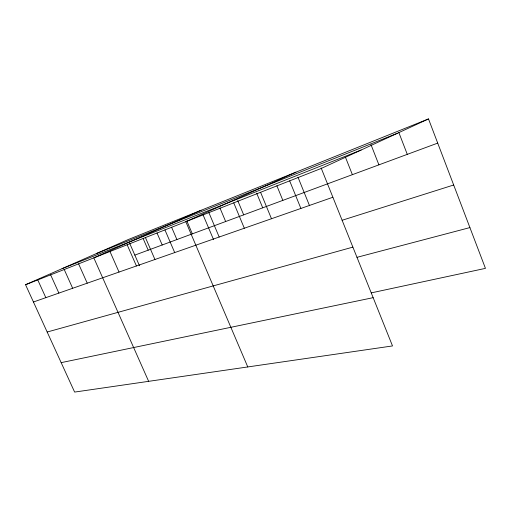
<?xml version="1.0" encoding="UTF-8"?>
<svg xmlns="http://www.w3.org/2000/svg" width="511" height="511" viewBox="0 0 511 511"><rect width="100%" height="100%" fill="white"/><g stroke="black" fill="none" stroke-linecap="round" stroke-linejoin="round"><path stroke-width="0.77" d="M371.267 292.88L485.45 268.364L428.499 118.922L321.278 168.426L25.55 284.723L74.625 392.078L392.512 345.934L321.132 167.94M295.939 172.175L185.812 221.704L247.771 366.943M201.123 210.27L93.826 257.876L148.644 381.334M25.55 284.723L128.063 239.621L428.499 118.922M96.822 253.367L397.354 133.307M62.074 268.652L361.175 150.01M134.834 255.11L437.716 143.106M33.445 301.995L332.853 197.265M342.127 220.26L453.679 185.001M47.172 332.022L352.858 247.126M356.997 257.327L469.909 227.587M61.173 362.644L373.139 297.67M37.757 279.919L45.83 297.664M50.634 274.854L58.886 293.097M64.226 269.514L72.664 288.281M78.598 263.861L87.234 283.183M109.974 251.521L119.031 272.056M129.602 243.14L139.497 265.771M127.143 244.769L136.431 265.976M145.431 237.577L154.948 259.499M143.182 238.631L148.203 250.173M157.011 232.971L162.204 244.993M171.607 227.229L176.902 239.557M164.944 229.905L174.705 252.587M186.86 221.008L192.334 233.846M202.988 214.665L213.502 239.512M208.884 212.627L219.187 237.027M219.89 207.798L225.658 221.525M233.731 202.854L244.328 228.232M237.73 200.568L243.683 214.856M256.643 193.113L262.718 207.817M260.578 192.302L271.482 218.734M276.879 185.78L282.851 200.376M298.002 177.253L309.557 205.741M289.66 180.862L300.89 208.443M345.487 157.305L352.373 174.666M370.954 144.562L378.907 164.849M398.842 132.521L407.286 154.354"/></g></svg>
